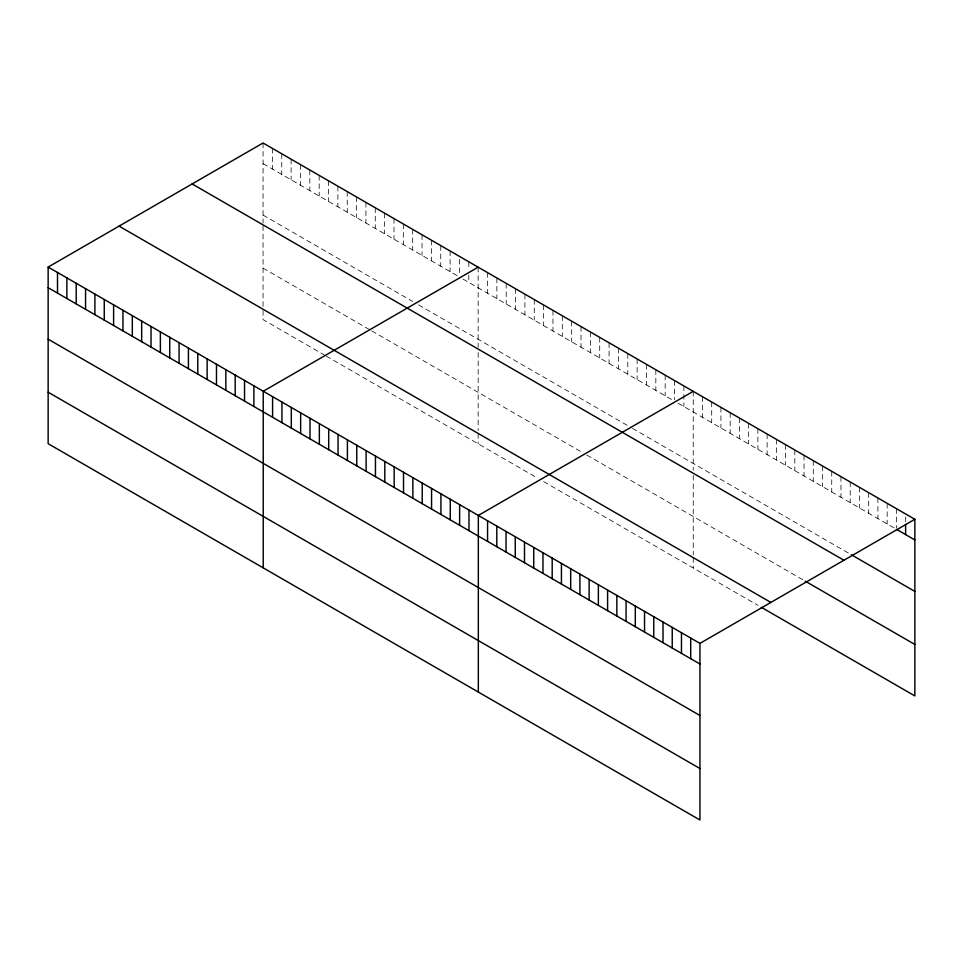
<?xml version="1.0" encoding="UTF-8"?>
<svg xmlns="http://www.w3.org/2000/svg" width="963" height="963" viewBox="0 0 963 963"><rect width="100%" height="100%" fill="white"/><g stroke="black" fill="none" stroke-linecap="round" stroke-linejoin="round"><path stroke-width="0.72" stroke-dasharray="4.82 3.61" d="M263.055 163.626L457.112 275.659M462.95 279.029L673.366 400.512M678.048 403.208L895.229 528.603M263.055 215.098L412.694 301.491M418.532 304.862L631.283 427.692M632.45 428.366L850.209 554.098M263.055 268.147L370.611 330.237M371.778 330.911L581.026 451.719M586.864 455.09L804.045 580.472M325.013 355.395L263.055 319.62L263.055 309.328M326.18 356.069L537.763 478.226M543.614 481.596L757.881 605.306M905.617 516.914L905.617 522.813M896.384 508.645L896.384 527.796M887.152 503.312L887.152 523.944M877.919 497.979L877.919 518.612M868.686 492.647L868.686 513.279M859.453 487.314L859.453 507.946M850.209 481.982L850.209 502.614M840.976 476.649L840.976 497.281M831.743 471.328L831.743 491.949M822.51 465.996L822.51 486.628M813.278 460.663L813.278 481.295M804.045 455.33L804.045 475.963M794.812 449.998L794.812 470.63M785.579 444.665L785.579 465.298M776.347 439.333L776.347 459.965M767.114 434.012L767.114 454.632M757.881 428.679L757.881 449.3M748.648 423.347L748.648 443.979M739.415 418.014L739.415 438.647M730.171 412.682L730.171 433.314M720.938 407.349L720.938 427.981M711.705 402.016L711.705 422.649M702.472 396.684L702.472 417.316M693.24 391.363L693.24 470.1M693.24 475.397L693.24 554.748M693.24 557.685L693.24 567.977M683.886 385.958L683.886 406.591M674.533 380.566L674.533 399.717M665.18 375.161L665.18 395.793M655.839 369.756L655.839 390.388M646.486 364.363L646.486 384.995M637.133 358.958L637.133 379.591M627.78 353.565L627.78 374.198M618.427 348.161L618.427 368.793M609.073 342.768L609.073 363.4M599.72 337.363L599.72 357.995M590.367 331.97L590.367 352.602M581.026 326.565L581.026 347.198M571.673 321.173L571.673 341.793M562.32 315.768L562.32 336.4M552.967 310.375L552.967 330.995M543.614 304.97L543.614 325.602M534.26 299.577L534.26 320.198M524.907 294.172L524.907 314.805M515.554 288.78L515.554 309.4M506.201 283.375L506.201 304.007M496.86 277.97L496.86 298.602M487.507 272.577L487.507 293.209M478.154 267.172L478.154 347.246M478.154 352.542L478.154 430.569M478.154 433.506L478.154 443.799M468.8 261.78L468.8 269.146M468.8 275.045L468.8 282.412M459.447 259.324L459.447 275.538M450.094 250.982L450.094 271.614M440.741 245.577L440.741 266.209M431.388 240.184L431.388 260.804M422.035 234.779L422.035 255.412M412.694 229.387L412.694 250.007M403.341 223.982L403.341 244.614M393.987 218.589L393.987 239.209M384.634 213.184L384.634 233.816M375.281 207.791L375.281 228.412M365.928 202.386L365.928 223.019M356.575 196.982L356.575 217.614M347.222 191.589L347.222 212.221M337.869 186.184L337.869 206.816M328.527 180.791L328.527 201.423M319.174 175.386L319.174 196.019M309.821 169.994L309.821 190.626M300.468 164.589L300.468 185.221M291.115 159.196L291.115 179.828M281.762 153.791L281.762 174.423M272.409 148.398L272.409 169.019M263.055 142.993L263.055 223.055M263.055 225.715L263.055 306.378"/><path stroke-width="1.44" d="M48.15 267.076L699.945 643.38L699.945 820.007L48.15 443.702L48.15 267.076L263.055 142.993L914.85 519.298L914.85 695.924L761.336 607.304M478.154 267.172L263.236 391.255L263.236 567.881M693.24 391.363L478.334 515.434L478.334 692.06M699.945 643.38L914.85 519.298M896.384 529.265L914.85 539.93M851.364 554.76L914.85 591.414M192.143 183.945L843.925 560.249M805.2 581.146L914.85 644.452M119.075 226.124L770.857 602.429M48.15 287.696L699.945 664.013M48.15 339.181L699.945 715.485M48.15 392.218L699.945 768.522M905.617 524.281L905.617 534.597M690.712 638.048L690.712 658.68M681.467 632.715L681.467 653.347M672.234 627.382L672.234 648.015M663.001 622.05L663.001 642.682M653.769 616.729L653.769 637.35M644.536 611.397L644.536 632.029M635.303 606.064L635.303 626.696M626.07 600.731L626.07 621.364M616.838 595.399L616.838 616.031M607.605 590.066L607.605 610.698M598.372 584.734L598.372 605.366M589.139 579.413L589.139 600.033M579.907 574.08L579.907 594.701M570.674 568.748L570.674 589.38M561.429 563.415L561.429 584.047M552.196 558.083L552.196 578.715M542.963 552.75L542.963 573.382M533.731 547.417L533.731 568.05M524.498 542.085L524.498 562.717M515.265 536.764L515.265 557.384M506.032 531.432L506.032 552.064M496.8 526.099L496.8 546.731M487.567 520.766L487.567 541.399M468.981 510.041L468.981 530.661M459.628 504.636L459.628 525.268M450.275 499.243L450.275 519.864M440.922 493.838L440.922 514.471M431.568 488.434L431.568 509.066M422.215 483.041L422.215 503.673M412.874 477.636L412.874 498.268M403.521 472.243L403.521 492.875M394.168 466.838L394.168 487.471M384.815 461.446L384.815 482.078M375.462 456.041L375.462 476.673M366.109 450.648L366.109 471.28M356.755 445.243L356.755 465.875M347.402 439.85L347.402 460.47M338.049 434.445L338.049 455.078M328.708 429.053L328.708 449.673M319.355 423.648L319.355 444.28M310.002 418.255L310.002 438.875M300.649 412.85L300.649 433.482M291.295 407.457L291.295 428.078M281.942 402.053L281.942 422.685M272.589 396.648L272.589 417.28M253.895 385.85L253.895 406.482M244.542 380.457L244.542 401.09M235.189 375.052L235.189 395.685M225.836 369.66L225.836 390.292M216.482 364.255L216.482 384.887M207.129 358.862L207.129 379.482M197.776 353.457L197.776 374.089M188.423 348.064L188.423 368.685M179.07 342.659L179.07 363.292M169.729 337.267L169.729 357.887M160.376 331.862L160.376 352.494M151.022 326.469L151.022 347.089M141.669 321.064L141.669 341.696M132.316 315.659L132.316 336.292M122.963 310.267L122.963 330.899M113.61 304.862L113.61 325.494M104.257 299.469L104.257 320.101M94.904 294.064L94.904 314.696M85.563 288.671L85.563 309.304M76.209 283.266L76.209 303.899M66.856 277.874L66.856 298.506M57.503 272.469L57.503 293.101"/></g></svg>
